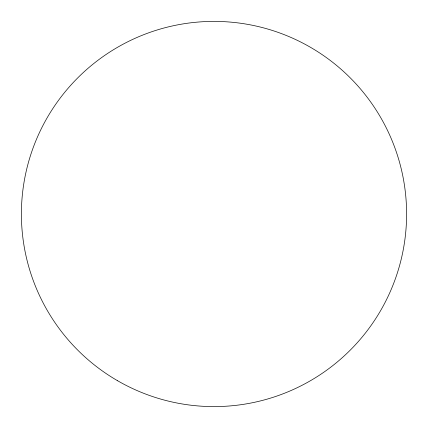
<?xml version="1.0" encoding="UTF-8"?>
<svg xmlns="http://www.w3.org/2000/svg" width="428" height="428" viewBox="0 0 428 428"><rect width="100%" height="100%" fill="white"/><g stroke="black" fill="none" stroke-linecap="round" stroke-linejoin="round"><path stroke-width="0.64" d="M117.7 380.797A192.6 192.6 0 0 0 406.6 214A192.6 192.6 0 0 0 117.7 47.203A192.6 192.6 0 0 0 117.7 380.797"/></g></svg>
